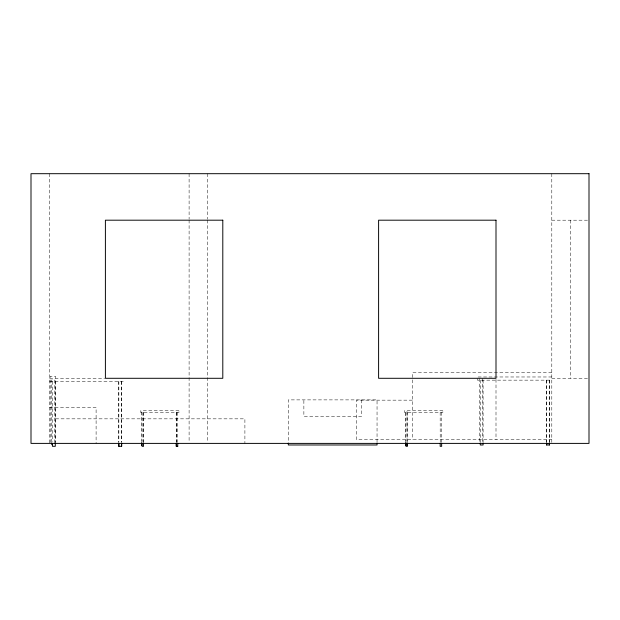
<?xml version="1.0" encoding="UTF-8"?>
<svg xmlns="http://www.w3.org/2000/svg" width="620" height="620" viewBox="0 0 620 620"><rect width="100%" height="100%" fill="white"/><g stroke="black" fill="none" stroke-linecap="round" stroke-linejoin="round"><path stroke-width="0.46" stroke-dasharray="3.1 2.33" d="M551.8 220.193L589 220.193M551.8 372.713L412.3 372.713L412.3 439.673M551.8 376.976L477.4 376.976L477.4 380.153L551.8 380.153M49.6 378.293L104.672 378.293M551.8 378.293L589 378.293M49.6 381.478L124 381.478L124 379.882M412.3 400.156L356.5 400.156L356.5 439.673L551.8 439.673M49.6 407.363L96.1 407.363L96.1 443.393M55.598 418.841L244.9 418.841L244.9 443.393M570.4 220.193L570.4 378.293M551.8 173.693L551.8 442.424M549.475 380.153L549.475 442.083M549.366 380.153L549.366 442.083M546.662 380.153L546.662 442.083M546.553 380.153L546.553 442.083M496 379.409L496 439.673M483.096 380.153L483.096 442.083M482.36 378.564L482.36 442.424M480.283 380.153L480.283 442.083M479.555 378.564L479.555 442.424M441.611 412.424L441.611 442.432M440.161 412.424L440.216 442.432M407.441 412.424L407.441 441.463M407.061 441.603L407.061 411.595L405.612 411.595L405.612 441.603M405.992 412.424L405.992 441.463M377.045 442.107L377.045 399.885L288.323 399.885L288.323 442.107M361.499 399.885L361.499 416.377L303.87 416.377L303.87 399.885M207.7 173.693L207.7 219.131M207.7 220.092L207.7 442.424M189.1 173.693L189.1 219.131M189.1 220.092L189.1 442.424M177.715 412.424L177.769 442.432M176.32 412.424L176.32 442.432M176.266 412.424L176.266 442.432M143.538 412.424L143.538 442.432M143.158 442.571L143.158 411.595L141.709 411.595L141.709 441.603M142.089 412.424L142.089 441.463M121.675 381.478L121.675 442.432M121.567 381.478L121.567 442.432M118.862 381.478L118.862 442.432M118.753 381.478L118.753 442.432M55.598 443.393L55.598 376.325L50.212 376.325L50.212 442.44M55.296 381.478L55.296 442.432M54.56 442.781L54.56 379.882L51.755 379.882L51.755 441.812M52.483 381.478L52.483 441.471M49.6 173.693L49.6 443.393M178.971 410.765L140.6 410.765L140.6 412.424L178.971 412.424L178.971 410.765M442.866 410.765L404.504 410.765L404.504 412.424L442.866 412.424L442.866 410.765"/><path stroke-width="0.93" d="M177.769 446.307L176.266 446.307L176.266 443.401M549.475 443.052L549.475 444.982L546.553 444.982L546.553 443.052M549.366 443.052L549.366 444.982M546.662 443.052L546.662 444.982M483.096 443.052L483.096 444.982L480.283 444.982L480.283 443.052M441.611 443.401L441.673 446.307L440.161 446.307L440.216 443.401M407.441 443.401L407.441 446.307L405.992 446.307L405.992 443.401M407.061 442.571L407.061 445.478M405.612 442.571L405.612 445.478M377.045 443.068L377.045 444.982L288.323 444.982L288.323 443.068M177.769 443.401L177.715 446.307M176.32 443.401L176.32 446.307M143.538 443.401L143.538 446.307L142.089 446.307L142.089 443.401M141.709 442.571L141.709 445.478M121.675 443.401L121.675 446.307L118.753 446.307L118.753 443.401M121.567 443.401L121.567 446.307M118.862 443.401L118.862 446.307M55.296 443.401L55.296 446.307L52.483 446.307L52.483 443.401M51.755 442.781L51.755 444.718M589 173.693L31 173.693L31 443.393L589 443.393L589 173.693M222.797 220.193L105.4 220.193L105.4 378.293L222.797 378.293L222.797 220.193M496 220.193L378.603 220.193L378.603 378.293L496 378.293L496 220.193"/></g></svg>
